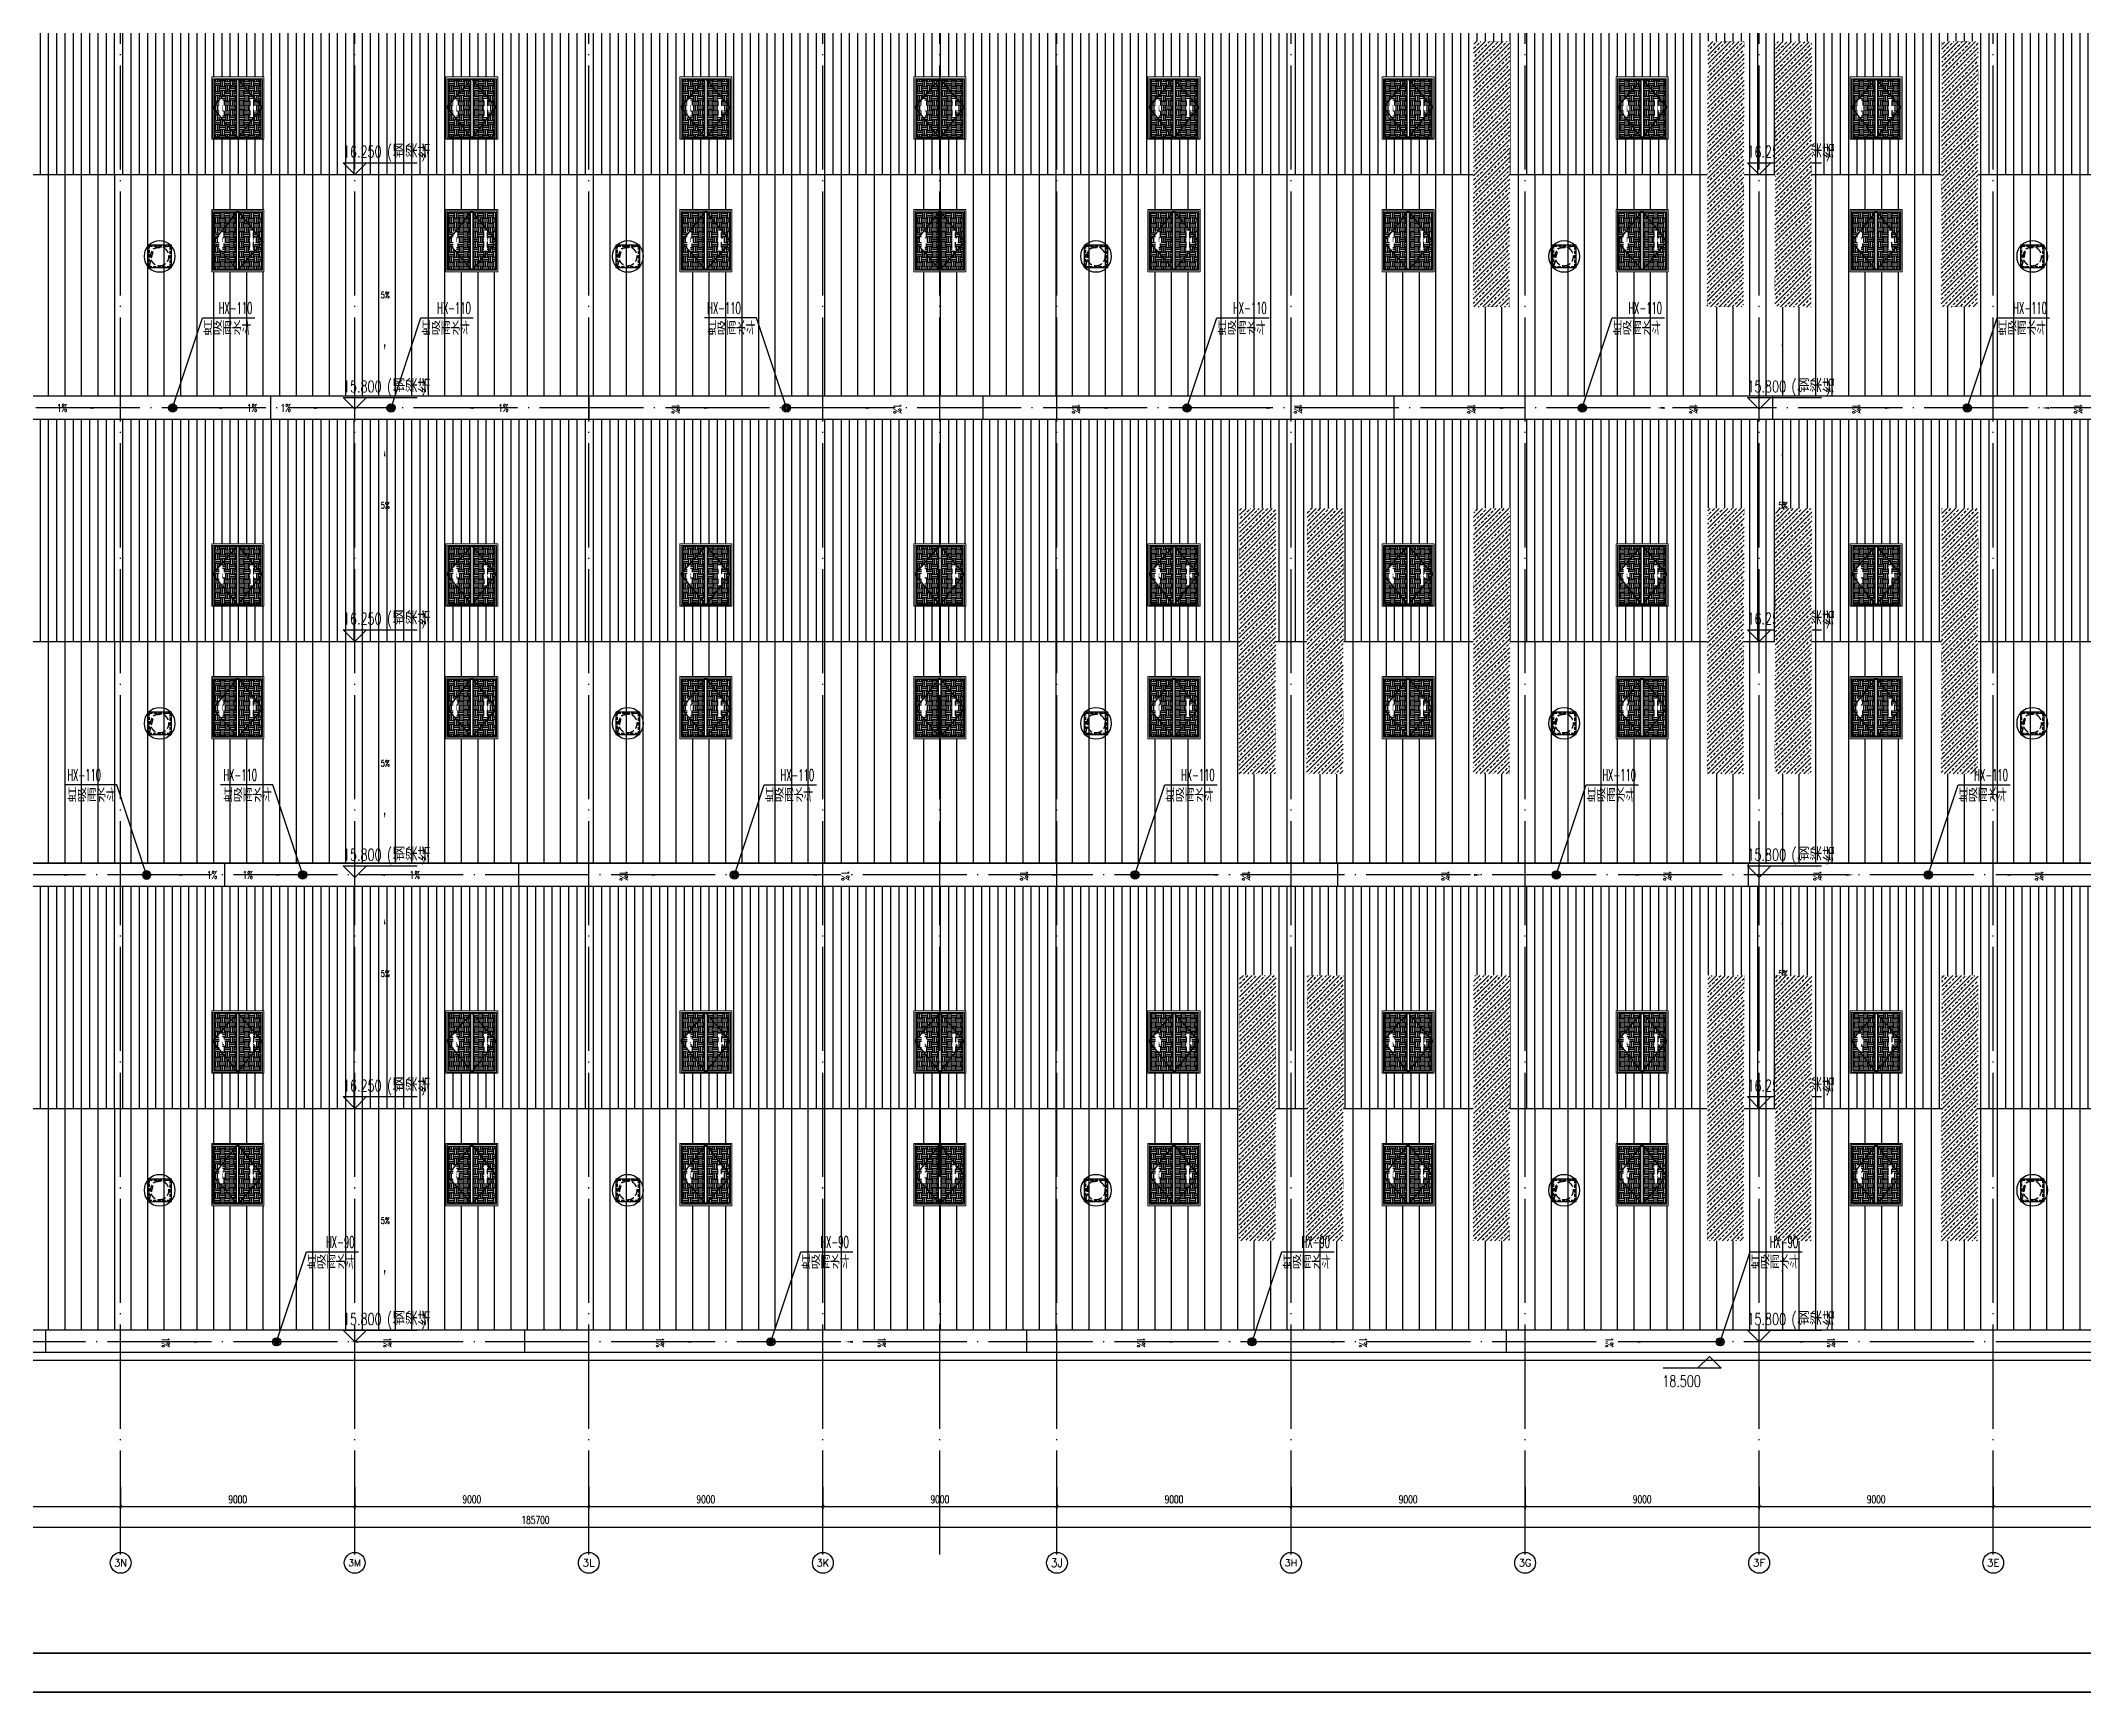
# Model space of a CAD drawing. Extents: x -452079 to 117456, y 3902 to 836955.
# Drawn here: x -17172 to 61352, y 535415 to 598930 of the extents above; entities that cross this region are included whole.
import ezdxf
from ezdxf.enums import TextEntityAlignment as Align

# ---------------------------------------------------------------- set-up
doc = ezdxf.new("R2010")
doc.units = 0
doc.header["$LTSCALE"] = 1000
doc.header["$MEASUREMENT"] = 0
for name, pattern in [('DASH', [0.35, 0.25, -0.1]), ('DOTE', [2.42, 2, -0.2, 0.02, -0.2]), ('HIDDEN', [9.525, 6.35, -3.175])]:
    doc.linetypes.add(name, pattern=pattern)
for name, color, linetype in [('0-cxFrame', 155, 'Continuous'), ('99平面图例外参$0$A-HATCH-2', 251, 'Continuous'), ('A-AXIS-D', 1, 'Continuous'), ('A-AXIS-DOTE', 14, 'DOTE'), ('A-AXIS-SYMB', 3, 'Continuous'), ('A-DRAIN', 142, 'Continuous'), ('A-HATCH-2', 251, 'Continuous'), ('A-LIN-V', 9, 'Continuous'), ('A-SFCE', 30, 'Continuous'), ('A-WINDOW', 140, 'Continuous'), ('AS-COLN', 6, 'Continuous'), ('AS-结构边线层', 200, 'Continuous'), ('E-电气标注', 84, 'Continuous'), ('PUB_TEXT', 7, 'Continuous'), ('SPACE', 7, 'Continuous'), ('SPACE_HATCH', 8, 'Continuous'), ('WALL', 2, 'Continuous'), ('参考线', 8, 'Continuous'), ('外框', 1, 'HIDDEN'), ('文本', 4, 'Continuous'), ('暖通', 7, 'Continuous'), ('虹吸雨水斗', 6, 'Continuous')]:
    doc.layers.add(name, color=color, linetype=linetype)
doc.layers.add('0-cxText', color=131, linetype='Continuous', lineweight=25)
doc.layers.add('成型线', color=3, linetype='Continuous', lineweight=18)
doc.layers.add('A-加建区域', color=47, linetype='Continuous', plot=False)
doc.styles.add('_TCH_AXIS', font='COMPLEX', dxfattribs={"bigfont": 'GBCBIG'})
doc.styles.add('_TCH_DIM', font='SIMPLEX', dxfattribs={"width": 0.75, "bigfont": '@1HZTXT'})
doc.styles.add('_TCH_DIM_T3', font='SIMPLEX', dxfattribs={"width": 0.705882, "bigfont": 'GBCBIG'})
doc.styles.add('_TCH_SPACE', font='SIMPLEX', dxfattribs={"height": 5, "bigfont": 'GBCBIG'})
doc.styles.add('cx_tuming', font='')
doc.styles.add('cx_tuqian1', font='')
doc.styles.add('黑体', font='', dxfattribs={"height": 12})
doc.styles.get('cx_tuming').set_extended_font_data('SimHei')
doc.styles.get('cx_tuqian1').set_extended_font_data('SimSun')
doc.styles.get('黑体').set_extended_font_data('SimHei')
doc.dimstyles.new('_TCH_ARCH&&100', dxfattribs={"dimtxt": 297.5, "dimasz": 100, "dimexe": 100, "dimexo": 100, "dimgap": 126.25, "dimtad": 1, "dimdec": 0, "dimzin": 0, "dimdsep": 46, "dimtxsty": '_TCH_DIM_T3', "dimblk": 'ARCHTICK', "dimcen": 0.09, "dimclrt": 7, "dimazin": 2, "dimtfac": 1, "dimtdec": 0, "dimtix": 1, "dimtmove": 2, "dimatfit": 3, "dimfxl": 0, "dimtolj": 1, "dimtzin": 0, "dimarcsym": 0})
pattern_1 = [(90, (-181339.1, -540023.96), (-317.5, 0), [])]
pattern_2 = [(90, (-181339.1, -540023.96), (-635, 0), [])]
pattern_3 = [(0, (0, 0), (187.5, 187.5), [187.5, -187.5]), (0, (0, 70.31), (187.5, 187.5), [187.5, -187.5]), (0, (0, 140.62), (187.5, 187.5), [187.5, -187.5]), (90, (23.44, 164.06), (-187.5, 187.5), [187.5, -187.5]), (90, (93.75, 164.06), (-187.5, 187.5), [187.5, -187.5]), (90, (164.06, 164.06), (-187.5, 187.5), [187.5, -187.5])]

# ---------------------------------------------------------------- blocks, each defined once
blk = doc.blocks.new('“奔腾”虹吸雨水斗')
at = {"layer": '虹吸雨水斗', "lineweight": 25}
for p, q in [((946944, 86685), (947028, 86658)), ((947028, 86641), (946944, 86614)), ((947032, 86673), (946946, 86692)), ((946946, 86607), (947032, 86625)), ((946982, 86753), (947040, 86688)), ((947040, 86611), (946982, 86546)), ((947052, 86699), (946987, 86758)), ((946987, 86541), (947052, 86600)), ((947048, 86793), (947066, 86707)), ((947066, 86592), (947048, 86506)), ((947082, 86711), (947055, 86795)), ((947055, 86504), (947082, 86587)), ((947125, 86795), (947098, 86711)), ((947098, 86587), (947125, 86504)), ((947114, 86707), (947132, 86793)), ((947132, 86506), (947114, 86592)), ((947194, 86758), (947128, 86699)), ((947128, 86600), (947194, 86541)), ((947140, 86688), (947199, 86753)), ((947199, 86546), (947140, 86611)), ((947234, 86692), (947148, 86673)), ((947148, 86625), (947234, 86607)), ((947152, 86658), (947236, 86685)), ((947236, 86614), (947152, 86641))]:
    blk.add_line(p, q, dxfattribs=at)
for radius in [150, 47.6]:
    blk.add_circle((947090, 86649), radius, dxfattribs=at)
for centre, start, end in [((947025, 86649), 291.63817, 68.36747), ((947034, 86682), 261.63817, 38.36747), ((947034, 86617), 321.63817, 98.36747), ((947057, 86706), 231.63817, 8.36747), ((947057, 86593), 351.63817, 128.36747), ((947090, 86715), 201.63817, 338.36747), ((947090, 86584), 21.63817, 158.36747), ((947123, 86706), 171.63817, 308.36747), ((947123, 86593), 51.63817, 188.36747), ((947147, 86682), 141.63817, 278.36747), ((947147, 86617), 81.63817, 218.36747), ((947155, 86649), 111.63817, 248.36747)]:
    blk.add_arc(centre, 8.82, start, end, dxfattribs=at)
blk = doc.blocks.new('423432')
at = {"layer": 'A-AXIS-SYMB'}
for p, q in [((274177, 584820), (273727, 585270)), ((273727, 585270), (276577, 585270)), ((274177, 584820), (274627, 585270))]:
    blk.add_line(p, q, dxfattribs=at)
at = {"layer": 'PUB_TEXT', "style": '_TCH_DIM', "width": 0.705882}
for s, height, p in [('15.800', 446.2, (273727, 585470)), ('(', 446, (275422, 585470)), (')', 446, (276737, 585470))]:
    blk.add_text(s, height=height, dxfattribs=at).set_placement(p)
at = {"layer": 'PUB_TEXT', "style": '_TCH_DIM'}
blk.add_text('钢梁结', height=506.4, dxfattribs=at).set_placement((275632, 585470))
blk = doc.blocks.new('r43243')
at = {"layer": 'A-AXIS-SYMB'}
for p, q in [((274177, 557970), (273727, 558420)), ((273727, 558420), (276577, 558420)), ((274177, 557970), (274627, 558420))]:
    blk.add_line(p, q, dxfattribs=at)
at = {"layer": 'PUB_TEXT', "style": '_TCH_DIM', "width": 0.705882}
for s, height, p in [('(', 446, (275422, 558620)), (')', 446, (276737, 558620)), ('16.250', 446.2, (273727, 558620))]:
    blk.add_text(s, height=height, dxfattribs=at).set_placement(p)
at = {"layer": 'PUB_TEXT', "style": '_TCH_DIM'}
blk.add_text('钢梁结', height=506.4, dxfattribs=at).set_placement((275632, 558620))
blk = doc.blocks.new('44')
blk.add_wipeout([(277496, 745320), (279896, 745320), (279896, 747320), (277496, 747320)]).dxf.layer = '参考线'
at = {"layer": 'SPACE_HATCH'}
h = blk.add_hatch(dxfattribs=at)
h.set_pattern_fill('土壤', color=8, scale=50, style=0)
h.set_pattern_definition(pattern_3)
h.paths.add_polyline_path([(277596, 746370), (279796, 746370), (279796, 747220), (277596, 747220)])
h.paths.add_polyline_path([(278352, 746904), (279057, 746904), (279057, 747034), (278352, 747034)])
h.paths.add_polyline_path([(278591, 746811), (278817, 746811), (278817, 746895), (278591, 746895)])
h = blk.add_hatch(dxfattribs=at)
h.set_pattern_fill('土壤', color=8, scale=50, style=0)
h.set_pattern_definition(pattern_3)
h.paths.add_polyline_path([(277596, 746270), (279796, 746270), (279796, 745420), (277596, 745420)])
h.paths.add_polyline_path([(278352, 745724), (279057, 745724), (279057, 745854), (278352, 745854)])
h.paths.add_polyline_path([(278591, 745631), (278817, 745631), (278817, 745715), (278591, 745715)])
at = {"color": 8}
for p, q in [((277566, 746370), (279851, 746370)), ((277566, 746270), (279851, 746270))]:
    blk.add_line(p, q, dxfattribs=at)
at = {"layer": 'A-SFCE', "color": 8}
blk.add_lwpolyline([(277596, 747220), (279796, 747220), (279796, 745420), (277596, 745420)], close=True, dxfattribs=at)
at = {"layer": '外框', "color": 8}
for points in [[(279851, 746320), (278658, 747270), (277566, 746320)], [(279851, 746320), (278658, 745370), (277566, 746320)]]:
    blk.add_lwpolyline(points, dxfattribs=at)
at = {"layer": '成型线'}
blk.add_line((279896, 745320), (279896, 747320), dxfattribs=at)
blk.add_lwpolyline([(279896, 745320), (277496, 745320), (277496, 747320), (279896, 747320)], dxfattribs=at)
blk.add_lwpolyline([(279851, 745370), (279851, 747270), (277566, 747270), (277566, 745370)], close=True, dxfattribs=at)
at = {"layer": 'SPACE', "color": 8, "style": '_TCH_SPACE', "width": 0.705882}
for p in [(278792, 746863), (278792, 745683)]:
    blk.add_text('2', height=29.8, dxfattribs=at).set_placement(p)
blk = doc.blocks.new('eeee')
at = {"layer": 'A-LIN-V'}
blk.add_blockref('44', (16550, 81000), dxfattribs=at)
at = {"layer": 'A-LIN-V', "xscale": -0.9999999999999998}
blk.add_blockref('44', (579042, 81000), dxfattribs=at)
blk = doc.blocks.new('423432432222')
at = {"layer": 'A-WINDOW', "rotation": 90}
blk.add_blockref('eeee', (1193916, 416524), dxfattribs=at)
blk = doc.blocks.new('_ArchTick')
at = {"color": 0, "linetype": 'ByBlock', "const_width": 0.4}
blk.add_lwpolyline([(-0.5, -0.5), (0.5, 0.5)], dxfattribs=at)
blk = doc.blocks.new('*D247')
at = {"layer": 'A-AXIS-D', "color": 0, "lineweight": -2, "transparency": 16777216}
for p, q in [((72807, 3326), (72807, 2468)), ((81807, 3326), (81807, 2468)), ((72807, 2568), (81807, 2568))]:
    blk.add_line(p, q, dxfattribs=at)
at = {"layer": 'A-AXIS-D', "color": 0, "lineweight": -2, "transparency": 16777216, "xscale": 100, "yscale": 100, "zscale": 100, "rotation": 180}
blk.add_blockref('_ArchTick', (72807, 2568), dxfattribs=at)
at = {"layer": 'A-AXIS-D', "color": 0, "lineweight": -2, "transparency": 16777216, "xscale": 100, "yscale": 100, "zscale": 100}
blk.add_blockref('_ArchTick', (81807, 2568), dxfattribs=at)
at = {"layer": 'A-AXIS-D', "color": 7, "transparency": 16777216, "insert": (77307, 2843), "char_height": 297.5, "attachment_point": 5, "style": '_TCH_DIM_T3'}
blk.add_mtext('\\A1;9000', dxfattribs=at)
blk = doc.blocks.new('*D248')
at = {"layer": 'A-AXIS-D', "color": 0, "lineweight": -2, "transparency": 16777216}
for p, q in [((81807, 3326), (81807, 2468)), ((90807, 3326), (90807, 2468)), ((81807, 2568), (90807, 2568))]:
    blk.add_line(p, q, dxfattribs=at)
at = {"layer": 'A-AXIS-D', "color": 0, "lineweight": -2, "transparency": 16777216, "xscale": 100, "yscale": 100, "zscale": 100, "rotation": 180}
blk.add_blockref('_ArchTick', (81807, 2568), dxfattribs=at)
at = {"layer": 'A-AXIS-D', "color": 0, "lineweight": -2, "transparency": 16777216, "xscale": 100, "yscale": 100, "zscale": 100}
blk.add_blockref('_ArchTick', (90807, 2568), dxfattribs=at)
at = {"layer": 'A-AXIS-D', "color": 7, "transparency": 16777216, "insert": (86307, 2843), "char_height": 297.5, "attachment_point": 5, "style": '_TCH_DIM_T3'}
blk.add_mtext('\\A1;9000', dxfattribs=at)
blk = doc.blocks.new('*D249')
at = {"layer": 'A-AXIS-D', "color": 0, "lineweight": -2, "transparency": 16777216}
for p, q in [((90807, 3326), (90807, 2468)), ((99807, 3326), (99807, 2468)), ((90807, 2568), (99807, 2568))]:
    blk.add_line(p, q, dxfattribs=at)
at = {"layer": 'A-AXIS-D', "color": 0, "lineweight": -2, "transparency": 16777216, "xscale": 100, "yscale": 100, "zscale": 100, "rotation": 180}
blk.add_blockref('_ArchTick', (90807, 2568), dxfattribs=at)
at = {"layer": 'A-AXIS-D', "color": 0, "lineweight": -2, "transparency": 16777216, "xscale": 100, "yscale": 100, "zscale": 100}
blk.add_blockref('_ArchTick', (99807, 2568), dxfattribs=at)
at = {"layer": 'A-AXIS-D', "color": 7, "transparency": 16777216, "insert": (95307, 2843), "char_height": 297.5, "attachment_point": 5, "style": '_TCH_DIM_T3'}
blk.add_mtext('\\A1;9000', dxfattribs=at)
blk = doc.blocks.new('*D250')
at = {"layer": 'A-AXIS-D', "color": 0, "lineweight": -2, "transparency": 16777216}
for p, q in [((99807, 3326), (99807, 2468)), ((108807, 3326), (108807, 2468)), ((99807, 2568), (108807, 2568))]:
    blk.add_line(p, q, dxfattribs=at)
at = {"layer": 'A-AXIS-D', "color": 0, "lineweight": -2, "transparency": 16777216, "xscale": 100, "yscale": 100, "zscale": 100, "rotation": 180}
blk.add_blockref('_ArchTick', (99807, 2568), dxfattribs=at)
at = {"layer": 'A-AXIS-D', "color": 0, "lineweight": -2, "transparency": 16777216, "xscale": 100, "yscale": 100, "zscale": 100}
blk.add_blockref('_ArchTick', (108807, 2568), dxfattribs=at)
at = {"layer": 'A-AXIS-D', "color": 7, "transparency": 16777216, "insert": (104307, 2843), "char_height": 297.5, "attachment_point": 5, "style": '_TCH_DIM_T3'}
blk.add_mtext('\\A1;9000', dxfattribs=at)
blk = doc.blocks.new('*D251')
at = {"layer": 'A-AXIS-D', "color": 0, "lineweight": -2, "transparency": 16777216}
for p, q in [((108807, 3326), (108807, 2468)), ((117807, 3326), (117807, 2468)), ((108807, 2568), (117807, 2568))]:
    blk.add_line(p, q, dxfattribs=at)
at = {"layer": 'A-AXIS-D', "color": 0, "lineweight": -2, "transparency": 16777216, "xscale": 100, "yscale": 100, "zscale": 100, "rotation": 180}
blk.add_blockref('_ArchTick', (108807, 2568), dxfattribs=at)
at = {"layer": 'A-AXIS-D', "color": 0, "lineweight": -2, "transparency": 16777216, "xscale": 100, "yscale": 100, "zscale": 100}
blk.add_blockref('_ArchTick', (117807, 2568), dxfattribs=at)
at = {"layer": 'A-AXIS-D', "color": 7, "transparency": 16777216, "insert": (113307, 2843), "char_height": 297.5, "attachment_point": 5, "style": '_TCH_DIM_T3'}
blk.add_mtext('\\A1;9000', dxfattribs=at)
blk = doc.blocks.new('*D252')
at = {"layer": 'A-AXIS-D', "color": 0, "lineweight": -2, "transparency": 16777216}
for p, q in [((117807, 3326), (117807, 2468)), ((126807, 3326), (126807, 2468)), ((117807, 2568), (126807, 2568))]:
    blk.add_line(p, q, dxfattribs=at)
at = {"layer": 'A-AXIS-D', "color": 0, "lineweight": -2, "transparency": 16777216, "xscale": 100, "yscale": 100, "zscale": 100, "rotation": 180}
blk.add_blockref('_ArchTick', (117807, 2568), dxfattribs=at)
at = {"layer": 'A-AXIS-D', "color": 0, "lineweight": -2, "transparency": 16777216, "xscale": 100, "yscale": 100, "zscale": 100}
blk.add_blockref('_ArchTick', (126807, 2568), dxfattribs=at)
at = {"layer": 'A-AXIS-D', "color": 7, "transparency": 16777216, "insert": (122307, 2843), "char_height": 297.5, "attachment_point": 5, "style": '_TCH_DIM_T3'}
blk.add_mtext('\\A1;9000', dxfattribs=at)
blk = doc.blocks.new('*D253')
at = {"layer": 'A-AXIS-D', "color": 0, "lineweight": -2, "transparency": 16777216}
for p, q in [((126807, 3326), (126807, 2468)), ((135807, 3326), (135807, 2468)), ((126807, 2568), (135807, 2568))]:
    blk.add_line(p, q, dxfattribs=at)
at = {"layer": 'A-AXIS-D', "color": 0, "lineweight": -2, "transparency": 16777216, "xscale": 100, "yscale": 100, "zscale": 100, "rotation": 180}
blk.add_blockref('_ArchTick', (126807, 2568), dxfattribs=at)
at = {"layer": 'A-AXIS-D', "color": 0, "lineweight": -2, "transparency": 16777216, "xscale": 100, "yscale": 100, "zscale": 100}
blk.add_blockref('_ArchTick', (135807, 2568), dxfattribs=at)
at = {"layer": 'A-AXIS-D', "color": 7, "transparency": 16777216, "insert": (131307, 2843), "char_height": 297.5, "attachment_point": 5, "style": '_TCH_DIM_T3'}
blk.add_mtext('\\A1;9000', dxfattribs=at)
blk = doc.blocks.new('*D254')
at = {"layer": 'A-AXIS-D', "color": 0, "lineweight": -2, "transparency": 16777216}
for p, q in [((135807, 3326), (135807, 2468)), ((144807, 3326), (144807, 2468)), ((135807, 2568), (144807, 2568))]:
    blk.add_line(p, q, dxfattribs=at)
at = {"layer": 'A-AXIS-D', "color": 0, "lineweight": -2, "transparency": 16777216, "xscale": 100, "yscale": 100, "zscale": 100, "rotation": 180}
blk.add_blockref('_ArchTick', (135807, 2568), dxfattribs=at)
at = {"layer": 'A-AXIS-D', "color": 0, "lineweight": -2, "transparency": 16777216, "xscale": 100, "yscale": 100, "zscale": 100}
blk.add_blockref('_ArchTick', (144807, 2568), dxfattribs=at)
at = {"layer": 'A-AXIS-D', "color": 7, "transparency": 16777216, "insert": (140307, 2843), "char_height": 297.5, "attachment_point": 5, "style": '_TCH_DIM_T3'}
blk.add_mtext('\\A1;9000', dxfattribs=at)
blk = doc.blocks.new('*D255')
at = {"layer": 'A-AXIS-D', "color": 0, "lineweight": -2, "transparency": 16777216}
for p, q in [((144807, 3326), (144807, 2468)), ((153807, 3326), (153807, 2468)), ((144807, 2568), (153807, 2568))]:
    blk.add_line(p, q, dxfattribs=at)
at = {"layer": 'A-AXIS-D', "color": 0, "lineweight": -2, "transparency": 16777216, "xscale": 100, "yscale": 100, "zscale": 100, "rotation": 180}
blk.add_blockref('_ArchTick', (144807, 2568), dxfattribs=at)
at = {"layer": 'A-AXIS-D', "color": 0, "lineweight": -2, "transparency": 16777216, "xscale": 100, "yscale": 100, "zscale": 100}
blk.add_blockref('_ArchTick', (153807, 2568), dxfattribs=at)
at = {"layer": 'A-AXIS-D', "color": 7, "transparency": 16777216, "insert": (149307, 2843), "char_height": 297.5, "attachment_point": 5, "style": '_TCH_DIM_T3'}
blk.add_mtext('\\A1;9000', dxfattribs=at)
blk = doc.blocks.new('*D256')
at = {"layer": 'A-AXIS-D', "color": 0, "lineweight": -2, "transparency": 16777216}
for p, q in [((153807, 3326), (153807, 2468)), ((162807, 3326), (162807, 2468)), ((153807, 2568), (162807, 2568))]:
    blk.add_line(p, q, dxfattribs=at)
at = {"layer": 'A-AXIS-D', "color": 0, "lineweight": -2, "transparency": 16777216, "xscale": 100, "yscale": 100, "zscale": 100, "rotation": 180}
blk.add_blockref('_ArchTick', (153807, 2568), dxfattribs=at)
at = {"layer": 'A-AXIS-D', "color": 0, "lineweight": -2, "transparency": 16777216, "xscale": 100, "yscale": 100, "zscale": 100}
blk.add_blockref('_ArchTick', (162807, 2568), dxfattribs=at)
at = {"layer": 'A-AXIS-D', "color": 7, "transparency": 16777216, "insert": (158307, 2843), "char_height": 297.5, "attachment_point": 5, "style": '_TCH_DIM_T3'}
blk.add_mtext('\\A1;9000', dxfattribs=at)
blk = doc.blocks.new('*D232')
at = {"layer": 'A-AXIS-D', "color": 0, "lineweight": -2, "transparency": 16777216}
for p, q in [((4907, 3226), (4907, 1668)), ((190607, 3226), (190607, 1668)), ((4907, 1768), (190607, 1768))]:
    blk.add_line(p, q, dxfattribs=at)
at = {"layer": 'A-AXIS-D', "color": 0, "lineweight": -2, "transparency": 16777216, "xscale": 100, "yscale": 100, "zscale": 100, "rotation": 180}
blk.add_blockref('_ArchTick', (4907, 1768), dxfattribs=at)
at = {"layer": 'A-AXIS-D', "color": 0, "lineweight": -2, "transparency": 16777216, "xscale": 100, "yscale": 100, "zscale": 100}
blk.add_blockref('_ArchTick', (190607, 1768), dxfattribs=at)
at = {"layer": 'A-AXIS-D', "color": 7, "transparency": 16777216, "insert": (97757, 2043), "char_height": 297.5, "attachment_point": 5, "style": '_TCH_DIM_T3'}
blk.add_mtext('\\A1;185700', dxfattribs=at)
blk = doc.blocks.new('fengji')
at = {"color": 8, "extrusion": (0, 0, -1)}
for p, q in [((-445, 445), (445, 445)), ((-445, -445), (-445, 445)), ((445, 445), (445, -445)), ((445, -445), (-445, -445))]:
    blk.add_line(p, q, dxfattribs=at)
at = {"layer": 'A-HATCH-2', "color": 8}
for start, end in [(90, 270), (270, 90)]:
    blk.add_arc((0, 0), 600, start, end, dxfattribs=at)
at = {"layer": 'A-HATCH-2', "color": 8, "linetype": 'DASH'}
for start, end in [(90, 270), (270, 90)]:
    blk.add_arc((0, 0), 358, start, end, dxfattribs=at)
at = {"layer": 'AS-COLN', "color": 8, "ltscale": 0.5}
for p, q in [((-445, 445), (445, 445)), ((-445, -445), (-445, 445)), ((445, 445), (445, -445)), ((445, -445), (-445, -445))]:
    blk.add_line(p, q, dxfattribs=at)
at = {"layer": 'AS-COLN', "color": 8, "linetype": 'DASH', "ltscale": 0.5}
for p, q in [((-395, 395), (395, 395)), ((-395, -395), (-395, 395)), ((395, 395), (395, -395)), ((395, -395), (-395, -395))]:
    blk.add_line(p, q, dxfattribs=at)
at = {"layer": 'AS-结构边线层', "color": 8, "linetype": 'DASH'}
for p, q in [((395, 395), (225, -315)), ((225, -315), (-395, -395))]:
    blk.add_line(p, q, dxfattribs=at)
blk = doc.blocks.new('w42343eeee')
blk.add_wipeout([(367285, 568212), (365883, 568215), (365906, 578415), (367306, 578412)]).dxf.layer = '参考线'
at = {"layer": '99平面图例外参$0$A-HATCH-2'}
h = blk.add_hatch(dxfattribs=at)
h.set_pattern_fill('ANSI33', color=8, scale=75)
h.set_pattern_definition([(45, (1135667.22, 924695.12), (-168.3798, 168.3798), []), (45, (1135835.6, 924695.12), (-168.3798, 168.3798), [119.0625, -59.53125])])
h.paths.add_polyline_path([(367083, 568212), (366083, 568215)], flags=17)
h.paths.add_polyline_path([(365906, 578415), (367306, 578412), (367283, 568212), (365883, 568215)])
at = {"layer": 'E-电气标注', "color": 1, "const_width": 1}
blk.add_lwpolyline([(365906, 578415), (365883, 568215), (367283, 568212), (367306, 578412)], close=True, dxfattribs=at)
blk = doc.blocks.new('w4234233')
at = {"layer": 'A-AXIS-SYMB'}
for points in [[(355546, 826830, 0, 0, 0), (355546, 825680, 0, 80, 0), (355546, 825980, 0, 0, 0)], [(355546, 818810, 0, 0, 0), (355546, 819960, 0, 80, 0), (355546, 819660, 0, 0, 0)]]:
    blk.add_lwpolyline(points, format="xyseb", dxfattribs=at)
at = {"layer": 'PUB_TEXT', "style": '_TCH_DIM', "width": 0.705882}
for p in [(355376, 826935), (355376, 818407)]:
    blk.add_text('1%%%', height=297.5, dxfattribs=at).set_placement(p)
blk = doc.blocks.new('TK22.A0+1 L(Dragon)')
at = {"layer": '0-cxFrame', "color": 7, "const_width": 0.5}
blk.add_lwpolyline([(0, 0), (-1485, 0), (-1485, 841), (0, 841)], close=True, dxfattribs=at)
at = {"layer": '0-cxFrame', "const_width": 0.5}
blk.add_lwpolyline([(-80, 10), (-1465, 10), (-1465, 831), (-80, 831)], close=True, dxfattribs=at)
at = {"style": '黑体', "flags": 4}
blk.add_attdef('图幅', text='', height=3.3, dxfattribs=at).set_placement((-40, 3), align=Align.RIGHT)
at = {"layer": '0-cxText', "flags": 4}
for tag, height, style, p in [('建设单位', 3.5, 'cx_tuming', (-45, 240)), ('项目名称', 3.5, 'cx_tuming', (-45, 210)), ('子项名称', 3.5, 'cx_tuming', (-45, 180)), ('工程编号', 3.3, 'cx_tuqian1', (-35, 165)), ('图名1', 3.5, 'cx_tuming', (-45, 87)), ('图名2', 3.5, 'cx_tuming', (-45, 79)), ('图名3', 3.5, 'cx_tuming', (-45, 71)), ('出图日期', 3.3, 'cx_tuqian1', (-39, 60)), ('专业', 3.3, 'cx_tuqian1', (-55, 52)), ('图号', 3.3, 'cx_tuqian1', (-55, 44)), ('版次', 3.3, 'cx_tuqian1', (-20, 44))]:
    blk.add_attdef(tag, text='', height=height, dxfattribs=dict(at, style=style)).set_placement(p, align=Align.MIDDLE)
blk = doc.blocks.new('A$C46715D7E')
at = {"layer": 'A-HATCH-2'}
h = blk.add_hatch(dxfattribs=at)
h.set_pattern_fill('ANSI31', color=8, scale=200, angle=45)
h.set_pattern_definition(pattern_1)
h.paths.add_polyline_path([(17293.7, 62296), (14527.7, 53771), (52540.9, 53771), (185076.6, 53771), (190306.7, 53771), (190306.7, 62296)])
h = blk.add_hatch(dxfattribs=at)
h.set_pattern_fill('ANSI31', color=8, scale=400, angle=45)
h.set_pattern_definition(pattern_2)
h.paths.add_polyline_path([(52540.9, 53771), (185076.6, 53771), (190306.7, 53771), (190306.7, 45246), (11761.6, 45246), (14527.7, 53771), (39910.9, 53771)])
h = blk.add_hatch(dxfattribs=at)
h.set_pattern_fill('ANSI31', color=8, scale=200, angle=45)
h.set_pattern_definition(pattern_1)
h.paths.add_polyline_path([(11469.6, 44346), (8703.6, 35821), (52540.9, 35821), (185076.6, 35821), (190306.7, 35821), (190306.7, 44346)])
h = blk.add_hatch(dxfattribs=at)
h.set_pattern_fill('ANSI31', color=8, scale=400, angle=45)
h.set_pattern_definition(pattern_2)
h.paths.add_polyline_path([(8703.6, 35821), (5942.6, 27311.8), (190306.7, 27296), (190306.7, 35821)])
h = blk.add_hatch(dxfattribs=at)
h.set_pattern_fill('ANSI31', color=8, scale=200, angle=45)
h.set_pattern_definition(pattern_1)
h.paths.add_polyline_path([(5506.7, 25496), (5206.7, 25496), (5206.7, 17871), (19615.8, 17871), (52540.9, 17871), (185076.6, 17871), (190306.7, 17871), (190306.7, 26396), (5506.7, 26396)])
h = blk.add_hatch(dxfattribs=at)
h.set_pattern_fill('ANSI31', color=8, scale=400, angle=45)
h.set_pattern_definition(pattern_2)
h.paths.add_polyline_path([(52540.9, 17871), (185076.6, 17871), (190306.7, 17871), (190306.7, 9346), (5206.7, 9346), (5206.7, 17871), (39910.9, 17871)])
at = {"layer": 'A-AXIS-D'}
for centre in [(81806.7, 400), (90806.7, 400), (99806.7, 400), (108806.7, 400), (117806.7, 400), (126806.7, 400), (135806.7, 400), (144806.7, 400), (153806.7, 400)]:
    blk.add_circle(centre, 400, dxfattribs=at)
at = {"layer": 'A-AXIS-DOTE', "color": 8, "ltscale": 2}
for p, q in [((81806.7, 716), (81806.7, 86196)), ((90806.7, 716), (90806.7, 86196)), ((99806.7, 716), (99806.7, 86196)), ((108806.7, 716), (108806.7, 86196)), ((117806.7, 716), (117806.7, 86196)), ((126806.7, 716), (126806.7, 86196)), ((135806.7, 716), (135806.7, 86196)), ((144806.7, 716), (144806.7, 86196)), ((153806.7, 716), (153806.7, 86196)), ((198710.9, 44796), (650.9, 44796)), ((196620.9, 26846), (650.9, 26846)), ((196620.9, 8896), (650.9, 8896))]:
    blk.add_line(p, q, dxfattribs=at)
at = {"layer": 'A-AXIS-SYMB'}
for p, q in [((143340.9, 7886), (141116, 7886)), ((142890.9, 8336), (142440.9, 7886)), ((142890.9, 8336), (143340.9, 7886))]:
    blk.add_line(p, q, dxfattribs=at)
for points in [[(91959.3, 48931, 0, 0, 0), (91959.3, 47001, 0, 64, 0), (91959.3, 47241, 0, 0, 0)], [(145700.9, 48931, 0, 0, 0), (145700.9, 47001, 0, 64, 0), (145700.9, 47241, 0, 0, 0)], [(79796.7, 44796, 0, 0, 0), (80946.7, 44796, 0, 80, 0), (80646.7, 44796, 0, 0, 0)], [(86556.7, 44796, 0, 0, 0), (85406.7, 44796, 0, 80, 0), (85706.7, 44796, 0, 0, 0)], [(88396.7, 44796, 0, 0, 0), (89546.7, 44796, 0, 80, 0), (89246.7, 44796, 0, 0, 0)], [(96216.7, 44796, 0, 0, 0), (95066.7, 44796, 0, 80, 0), (95366.7, 44796, 0, 0, 0)], [(91959.3, 41251, 0, 0, 0), (91959.3, 43181, 0, 64, 0), (91959.3, 42941, 0, 0, 0)], [(145700.9, 41251, 0, 0, 0), (145700.9, 43181, 0, 64, 0), (145700.9, 42941, 0, 0, 0)], [(91959.3, 30931, 0, 0, 0), (91959.3, 29001, 0, 64, 0), (91959.3, 29241, 0, 0, 0)], [(145700.9, 30931, 0, 0, 0), (145700.9, 29001, 0, 64, 0), (145700.9, 29241, 0, 0, 0)], [(78796.7, 26846, 0, 0, 0), (79946.7, 26846, 0, 80, 0), (79646.7, 26846, 0, 0, 0)], [(85016.7, 26846, 0, 0, 0), (83866.7, 26846, 0, 80, 0), (84166.7, 26846, 0, 0, 0)], [(86936.7, 26846, 0, 0, 0), (88086.7, 26846, 0, 80, 0), (87786.7, 26846, 0, 0, 0)], [(92816.7, 26846, 0, 0, 0), (91666.7, 26846, 0, 80, 0), (91966.7, 26846, 0, 0, 0)], [(91959.3, 23251, 0, 0, 0), (91959.3, 25181, 0, 64, 0), (91959.3, 24941, 0, 0, 0)], [(145700.9, 23251, 0, 0, 0), (145700.9, 25181, 0, 64, 0), (145700.9, 24941, 0, 0, 0)], [(91959.3, 13351, 0, 0, 0), (91959.3, 11421, 0, 64, 0), (91959.3, 11661, 0, 0, 0)], [(145700.9, 13351, 0, 0, 0), (145700.9, 11421, 0, 64, 0), (145700.9, 11661, 0, 0, 0)]]:
    blk.add_lwpolyline(points, format="xyseb", dxfattribs=at)
at = {"layer": 'A-DRAIN'}
for p, q in [((85816.7, 26396), (85816.7, 27296)), ((97116.7, 26396), (97116.7, 27296)), ((113306.7, 26396), (113306.7, 27296)), ((128600.9, 26396), (128600.9, 27296)), ((144400.9, 26396), (144400.9, 27296)), ((78930.9, 8496), (78930.9, 9346)), ((97350.9, 8496), (97350.9, 9346)), ((116650.9, 8496), (116650.9, 9346)), ((135090.9, 8496), (135090.9, 9346)), ((153806.7, 8496), (153806.7, 9346))]:
    blk.add_line(p, q, dxfattribs=at)
for points in [[(87570.9, 45246), (87570.9, 44346)], [(99806.7, 45246), (99806.7, 44346)], [(114950.9, 45246), (114950.9, 44346)], [(130760.9, 45246), (130760.9, 44346)], [(145320.9, 45246), (145320.9, 44346)]]:
    blk.add_lwpolyline(points, dxfattribs=at)
at = {"layer": 'A-LIN-V'}
for points in [[(190306.7, 45246), (11761.6, 45246)], [(190306.7, 44346), (11469.6, 44346)], [(190306.7, 27296), (5937.5, 27296)], [(190306.7, 26396), (5506.7, 26396)], [(190306.7, 9346), (5206.7, 9346)]]:
    blk.add_lwpolyline(points, dxfattribs=at)
at = {"layer": 'A-SFCE'}
for points in [[(5206.7, 24546), (5206.7, 8496), (190306.7, 8496), (190306.7, 81096), (22657.7, 81096), (5206.7, 27311.9), (5206.7, 26646), (5506.7, 26646)], [(13783.6, 53771), (190306.7, 53771)], [(7967.6, 35821), (190306.7, 35821)], [(5506.7, 24846), (4906.7, 24846), (4906.7, 8196), (190606.7, 8196)], [(5206.7, 17871), (190306.7, 17871)]]:
    blk.add_lwpolyline(points, dxfattribs=at)
at = {"layer": 'A-WINDOW'}
for name, p in [('r43243', (-183370.7, -504199)), ('r43243', (-129370.7, -504199)), ('423432', (-183370.7, -540074)), ('423432', (-129370.7, -540074)), ('r43243', (-183370.7, -522149)), ('r43243', (-129370.7, -522149)), ('423432', (-183370.7, -558074)), ('423432', (-129370.7, -558074)), ('r43243', (-183370.7, -540099)), ('r43243', (-129370.7, -540099)), ('423432', (-183370.7, -575924)), ('423432', (-129370.7, -575924))]:
    blk.add_blockref(name, p, dxfattribs=at)
at = {"layer": 'A-加建区域', "rotation": 270}
for p in [(-715413.3, 400341.9), (-700013.3, 400341.9), (-684813.3, 400341.9), (-670013.3, 400341.9), (-717413.3, 382391.9), (-702013.3, 382391.9), (-685813.3, 382391.9), (-671513.3, 382391.9), (-735019.5, 364441.9), (-716013.3, 364441.9), (-697513.3, 364441.9), (-679513.3, 364441.9)]:
    blk.add_blockref('w4234233', p, dxfattribs=at)
at = {"layer": '暖通', "rotation": 180}
for p in [(83306.7, 50621), (101306.7, 50621), (119306.7, 50621), (137306.7, 50621), (155306.7, 50621), (83306.7, 32671), (101306.7, 32671), (119306.7, 32671), (137306.7, 32671), (155306.7, 32671), (83306.7, 14721), (101306.7, 14721), (119306.7, 14721), (137306.7, 14721), (155306.7, 14721)]:
    blk.add_blockref('fengji', p, dxfattribs=at)
at = {"layer": 'PUB_TEXT', "style": '_TCH_DIM', "width": 0.705882}
for s, height, p in [('5%', 238, (91807.3, 49015)), ('5%', 238, (145548.9, 49015)), ('1%%%', 297.5, (79351.7, 44647.3)), ('1%%%', 297.5, (86661.7, 44647.3)), ('1%%%', 297.5, (87951.7, 44647.3)), ('1%%%', 297.5, (96321.7, 44647.3)), ('5%', 238, (91807.3, 40929)), ('5%', 238, (145548.9, 40929)), ('5%', 238, (91807.3, 31015)), ('5%', 238, (145548.9, 31015)), ('1%%%', 297.5, (85121.7, 26697.3)), ('1%%%', 297.5, (86491.7, 26697.3)), ('1%%%', 297.5, (92921.7, 26697.3)), ('5%', 238, (91807.3, 22929)), ('5%', 238, (145548.9, 22929)), ('5%', 238, (91807.3, 13435)), ('5%', 238, (145548.9, 13435)), ('18.500', 446.25, (141081, 7161))]:
    blk.add_text(s, height=height, dxfattribs=at).set_placement(p)
at = {"layer": 'PUB_TEXT', "style": '_TCH_AXIS'}
for s, height, p, p2 in [('3N', 270.86, (81561.7, 264.6), (82051.8, 264.6)), ('3M', 260.31, (90558.8, 269.8), (91054.6, 269.8)), ('3L', 294.28, (99568.5, 252.9), (100044.9, 252.9)), ('3K', 270.86, (108561.7, 264.6), (109051.8, 264.6)), ('3J', 321.14, (117577.3, 239.4), (118036.1, 239.4)), ('3H', 265.5, (126560.2, 267.3), (127053.3, 267.3)), ('3G', 276.42, (135563.2, 261.8), (136050.2, 261.8)), ('3F', 288.12, (144566.6, 255.9), (145046.8, 255.9)), ('3E', 288.12, (153566.6, 255.9), (154046.8, 255.9))]:
    blk.add_text(s, height=height, dxfattribs=at).set_placement(p, p2, align=Align.FIT)
at = {"layer": 'A-AXIS-D'}
for base, p1, p2, picture, middle in [((190606.7, 1768.3), (4906.7, 3326.3), (190606.7, 3326.3), '*D232', (97756.7, 2043.3)), ((81806.7, 2568.3), (72806.7, 3426.3), (81806.7, 3426.3), '*D247', (77306.7, 2843.3)), ((90806.7, 2568.3), (81806.7, 3426.3), (90806.7, 3426.3), '*D248', (86306.7, 2843.3)), ((99806.7, 2568.3), (90806.7, 3426.3), (99806.7, 3426.3), '*D249', (95306.7, 2843.3)), ((108806.7, 2568.3), (99806.7, 3426.3), (108806.7, 3426.3), '*D250', (104306.7, 2843.3)), ((117806.7, 2568.3), (108806.7, 3426.3), (117806.7, 3426.3), '*D251', (113306.7, 2843.3)), ((126806.7, 2568.3), (117806.7, 3426.3), (126806.7, 3426.3), '*D252', (122306.7, 2843.3)), ((135806.7, 2568.3), (126806.7, 3426.3), (135806.7, 3426.3), '*D253', (131306.7, 2843.3)), ((144806.7, 2568.3), (135806.7, 3426.3), (144806.7, 3426.3), '*D254', (140306.7, 2843.3)), ((153806.7, 2568.3), (144806.7, 3426.3), (153806.7, 3426.3), '*D255', (149306.7, 2843.3)), ((162806.7, 2568.3), (153806.7, 3426.3), (162806.7, 3426.3), '*D256', (158306.7, 2843.3))]:
    dim = blk.add_linear_dim(base=base, p1=p1, p2=p2, angle=0, dimstyle='_TCH_ARCH&&100', override={"dimgap": 0}, dxfattribs=at)
    dim.commit()
    dim.dimension.update_dxf_attribs({"geometry": picture, "text_midpoint": middle, "dimtype": 161})
at = {"layer": 'A-SFCE'}
for p in [(-232076.6, -519531.6), (-223076.6, -519531.6), (-220476.6, -519537.5), (-214076.6, -519531.6), (-241076.6, -537481.6), (-238476.6, -537487.5), (-232076.6, -537481.6), (-223076.6, -537481.6), (-220476.6, -537487.5), (-214076.6, -537481.6), (-241076.6, -555431.6), (-238476.6, -555437.5), (-232076.6, -555431.6), (-223076.6, -555431.6), (-220476.6, -555437.5), (-214076.6, -555431.6)]:
    blk.add_blockref('w42343eeee', p, dxfattribs=at)
at = {"layer": 'A-WINDOW'}
for p in [(-280289.1, -660549), (-271289.1, -660549), (-262289.1, -660549), (-253289.1, -660549), (-244289.1, -660549), (-235289.1, -660549), (-226289.1, -660549), (-217289.1, -660549), (-280289.1, -678499), (-271289.1, -678499), (-262289.1, -678499), (-253289.1, -678499), (-244289.1, -678499), (-235289.1, -678499), (-226289.1, -678499), (-217289.1, -678499), (-280289.1, -696449), (-271289.1, -696449), (-262289.1, -696449), (-253289.1, -696449), (-244289.1, -696449), (-235289.1, -696449), (-226289.1, -696449), (-217289.1, -696449)]:
    blk.add_blockref('423432432222', p, dxfattribs=at)
at = {"layer": 'A-AXIS-DOTE', "color": 8, "ltscale": 2}
blk.add_line((113306.7, 716), (113306.7, 86196), dxfattribs=at)
at = {"layer": 'A-LIN-V'}
blk.add_lwpolyline([(11469.6, 44346), (5937.5, 27296), (190306.7, 27296)], dxfattribs=at)

msp = doc.modelspace()

# ---------------------------------------------------------------- block references
at = {"layer": 'WALL'}
msp.add_blockref('A$C46715D7E', (-95910.9, 540023.96), dxfattribs=at)

# ---------------------------------------------------------------- next in the draw order: linework, layer by layer
at = {"layer": '文本'}
for p, q in [((-12104.18, 584820), (-10956.93, 588276.85)), ((-10956.93, 588276.85), (-8947.94, 588276.85)), ((-3704.18, 584820), (-2556.93, 588276.85)), ((-2556.93, 588276.85), (-547.94, 588276.85)), ((10348.56, 588276.85), (8339.57, 588276.85)), ((11495.82, 584820), (10348.56, 588276.85)), ((26895.82, 584820), (28043.07, 588276.85)), ((28043.07, 588276.85), (30052.06, 588276.85)), ((42095.82, 584820), (43243.07, 588276.85)), ((43243.07, 588276.85), (45252.06, 588276.85)), ((56895.82, 584820), (58043.07, 588276.85)), ((58043.07, 588276.85), (60052.06, 588276.85)), ((-14251.44, 570326.85), (-16260.43, 570326.85)), ((-13104.18, 566870), (-14251.44, 570326.85)), ((-8251.44, 570326.85), (-10260.43, 570326.85)), ((-7104.18, 566870), (-8251.44, 570326.85)), ((9495.82, 566870), (10643.07, 570326.85)), ((10643.07, 570326.85), (12652.06, 570326.85)), ((24895.82, 566870), (26043.07, 570326.85)), ((26043.07, 570326.85), (28052.06, 570326.85)), ((41095.82, 566870), (42243.07, 570326.85)), ((42243.07, 570326.85), (44252.06, 570326.85)), ((55395.82, 566870), (56543.07, 570326.85)), ((56543.07, 570326.85), (58552.06, 570326.85)), ((-8110.4, 548920), (-6963.14, 552376.85)), ((-6963.14, 552376.85), (-4954.15, 552376.85)), ((10895.82, 548920), (12043.07, 552376.85)), ((12043.07, 552376.85), (14052.06, 552376.85)), ((29395.82, 548920), (30543.07, 552376.85)), ((30543.07, 552376.85), (32552.06, 552376.85)), ((47395.82, 548920), (48543.07, 552376.85)), ((48543.07, 552376.85), (50552.06, 552376.85))]:
    msp.add_line(p, q, dxfattribs=at)

# ---------------------------------------------------------------- next in the draw order: block references
at = {"layer": '0-cxFrame', "xscale": 150, "yscale": 150, "zscale": 150}
msp.add_blockref('TK22.A0+1 L(Dragon)', (117418.94, 535452.12), dxfattribs=at)
at = {"layer": '文本', "yscale": 1.061320754715, "zscale": 1.061320754715}
for p, xscale in [((-1017270.52, 492857.2), 1.061320754715), ((-1008870.52, 492857.2), 1.061320754715), ((-993670.52, 492857.2), 1.061320754715), ((-978270.52, 492857.2), 1.061320754715), ((-963070.52, 492857.2), 1.061320754715), ((-948270.52, 492857.2), 1.061320754715), ((992062.16, 474907.2), -1.061320754715), ((-1012270.52, 474907.2), 1.061320754715), ((-995670.52, 474907.2), 1.061320754715), ((-980270.52, 474907.2), 1.061320754715), ((-964070.52, 474907.2), 1.061320754715), ((-949770.52, 474907.2), 1.061320754715), ((-1013276.74, 456957.2), 1.061320754715), ((-994270.52, 456957.2), 1.061320754715), ((-975770.52, 456957.2), 1.061320754715), ((-957770.52, 456957.2), 1.061320754715)]:
    msp.add_blockref('“奔腾”虹吸雨水斗', p, dxfattribs=dict(at, xscale=xscale))

# ---------------------------------------------------------------- next in the draw order: texts
at = {"layer": '文本', "color": 7, "style": '_TCH_DIM'}
for s, height, width, p in [('虹吸雨水斗', 520.866, 0.75, (-10941.08, 587620.18)), ('HX-110', 446.25, 0.529412, (-10335.44, 588434.35)), ('虹吸雨水斗', 520.866, 0.75, (-2541.08, 587620.18)), ('HX-110', 446.25, 0.529412, (-1935.44, 588434.35)), ('虹吸雨水斗', 520.866, 0.75, (8444.57, 587620.18)), ('HX-110', 446.25, 0.529412, (8444.57, 588434.35)), ('虹吸雨水斗', 520.866, 0.75, (28058.92, 587620.18)), ('HX-110', 446.25, 0.529412, (28664.56, 588434.35)), ('虹吸雨水斗', 520.866, 0.75, (43258.92, 587620.18)), ('HX-110', 446.25, 0.529412, (43864.56, 588434.35)), ('虹吸雨水斗', 520.866, 0.75, (58058.92, 587620.18)), ('HX-110', 446.25, 0.529412, (58664.56, 588434.35)), ('HX-110', 446.25, 0.529412, (-16155.43, 570484.35)), ('HX-110', 446.25, 0.529412, (-10155.43, 570484.35)), ('HX-110', 446.25, 0.529412, (11264.56, 570484.35)), ('HX-110', 446.25, 0.529412, (26664.56, 570484.35)), ('HX-110', 446.25, 0.529412, (42864.56, 570484.35)), ('HX-110', 446.25, 0.529412, (57164.56, 570484.35)), ('虹吸雨水斗', 520.866, 0.75, (-16155.43, 569670.18)), ('虹吸雨水斗', 520.866, 0.75, (-10155.43, 569670.18)), ('虹吸雨水斗', 520.866, 0.75, (10658.92, 569670.18)), ('虹吸雨水斗', 520.866, 0.75, (26058.92, 569670.18)), ('虹吸雨水斗', 520.866, 0.75, (42258.92, 569670.18)), ('虹吸雨水斗', 520.866, 0.75, (56558.92, 569670.18)), ('HX-90', 446.25, 0.529412, (-6206.65, 552534.35)), ('HX-90', 446.25, 0.529412, (12799.56, 552534.35)), ('HX-90', 446.25, 0.529412, (31299.56, 552534.35)), ('HX-90', 446.25, 0.529412, (49299.56, 552534.35)), ('虹吸雨水斗', 520.866, 0.75, (-6947.29, 551720.18)), ('虹吸雨水斗', 520.866, 0.75, (12058.92, 551720.18)), ('虹吸雨水斗', 520.866, 0.75, (30558.92, 551720.18)), ('虹吸雨水斗', 520.866, 0.75, (48558.92, 551720.18))]:
    msp.add_text(s, height=height, dxfattribs=dict(at, width=width)).set_placement(p)

doc.saveas('drawing.dxf')
